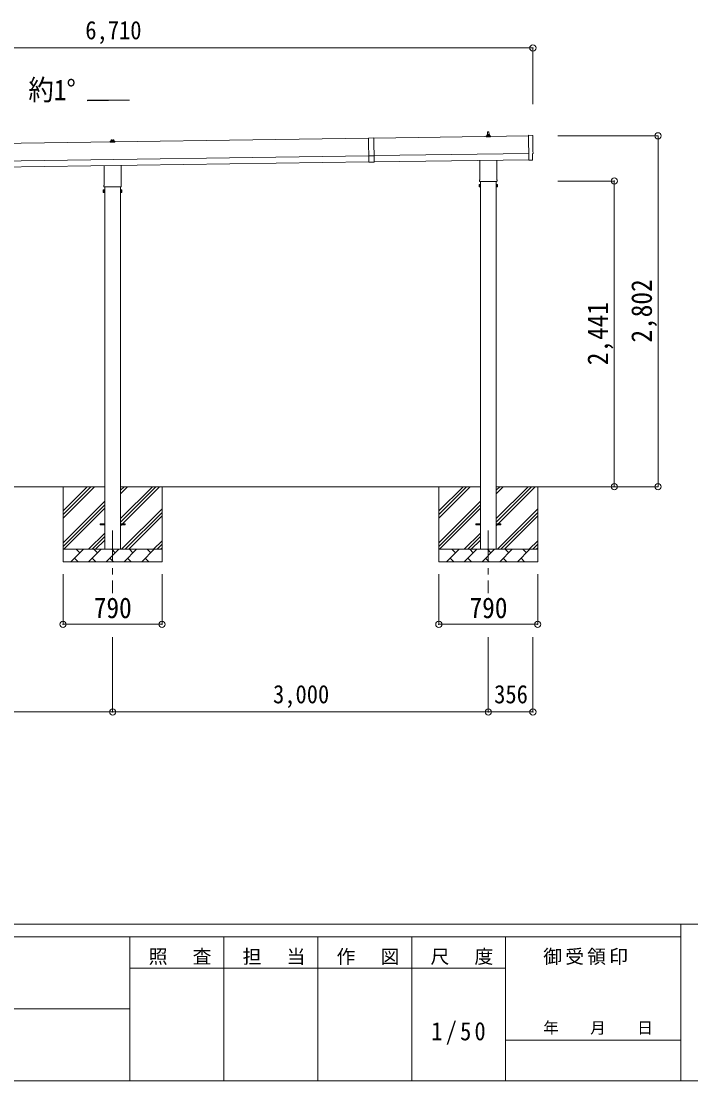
# Model space of a CAD drawing. Units: millimetres at full size, sheet at 1:50. Extents: x -14053 to 14053, y -9700 to 9700.
# Drawn here: x 3634 to 8980, y -9700 to -1237 of the extents above; entities that cross this region are included whole.
import ezdxf
from ezdxf.enums import TextEntityAlignment as Align

# ---------------------------------------------------------------- set-up
doc = ezdxf.new("R2010")
doc.units = ezdxf.units.MM
doc.header["$LTSCALE"] = 50
doc.header["$PDMODE"] = 32
doc.header["$PDSIZE"] = 50
doc.linetypes.add('CHAIN1', pattern=[8, 5, -1, 1, -1])
for name, color, linetype, lineweight in [('0-1_Defpoints', 7, 'CHAIN1', 9), ('0-2_TEXT1', 4, 'Continuous', 9), ('0-3_SHAPE', 7, 'Continuous', 9), ('0-7_PARTS2', 7, 'Continuous', 9), ('0-8_TABLE1', 6, 'Continuous', 9), ('F-0', 7, 'Continuous', 9)]:
    doc.layers.add(name, color=color, linetype=linetype, lineweight=lineweight)
doc.styles.add('ＭＳ ゴシック', font='')
doc.styles.get('ＭＳ ゴシック').set_extended_font_data('MS Gothic')

msp = doc.modelspace()

# ---------------------------------------------------------------- linework, layer by layer
at = {"layer": '0-1_Defpoints'}
for p, q in [((4363.46, -5305.37), (4363.46, -5805.37)), ((7363.46, -5305.37), (7363.46, -5805.37))]:
    msp.add_line(p, q, dxfattribs=at)
at = {"layer": '0-2_TEXT1'}
for p, q in [((4498.65, -1867.71), (4162.65, -1872.51)), ((6405.69, -2171.93), (1040.74, -2248.57)), ((4345.21, -2203.75), (4345.21, -2196.04)), ((4345.6, -2195.25), (4381.33, -2195.25)), ((4345.98, -2195.07), (4352.7, -2193.44)), ((4353.08, -2193.25), (4373.85, -2193.25)), ((4353.46, -2192.47), (4353.46, -2188.25)), ((4354.46, -2188.25), (4372.46, -2188.25)), ((4373.46, -2192.47), (4373.46, -2188.25)), ((4380.95, -2195.07), (4374.23, -2193.44)), ((4381.71, -2203.75), (4381.71, -2196.04)), ((6405.68, -2170.93), (6408.42, -2362.91)), ((7684.16, -2153.66), (6450.69, -2171.28)), ((7345.21, -2160.9), (7345.21, -2153.18)), ((7381.71, -2160.9), (7345.21, -2160.9)), ((7345.6, -2152.4), (7381.33, -2152.4)), ((7345.98, -2152.21), (7352.7, -2150.58)), ((7353.08, -2150.4), (7373.85, -2150.4)), ((7353.46, -2149.61), (7353.46, -2145.4)), ((7354.46, -2145.4), (7372.46, -2145.4)), ((7357.46, -2145.4), (7358.19, -2121.87)), ((7359.19, -2120.9), (7367.74, -2120.9)), ((7368.74, -2121.87), (7369.46, -2145.4)), ((7373.46, -2149.61), (7373.46, -2145.4)), ((7380.95, -2152.21), (7374.23, -2150.58)), ((7381.71, -2160.9), (7381.71, -2153.18)), ((7684.09, -2148.58), (7686.93, -2347.41)), ((7715.76, -2149.78), (7684.09, -2148.58)), ((4381.71, -2203.75), (4345.21, -2203.75)), ((1042.74, -2388.55), (6407.69, -2311.91)), ((1043.46, -2438.55), (6408.41, -2361.91)), ((6452.71, -2312.77), (6407.72, -2313.41)), ((6453.42, -2362.26), (6408.42, -2362.91)), ((6452.69, -2311.27), (7686.16, -2293.65)), ((6453.4, -2361.26), (7686.87, -2343.64)), ((7295.16, -2504.89), (7295.16, -2349.24)), ((7431.76, -2347.29), (7431.76, -2504.89)), ((7705.14, -2346.25), (7686.93, -2347.41)), ((7705.81, -2346.87), (7705.14, -2346.25)), ((7706.56, -2347.13), (7713.47, -2346.67)), ((4295.16, -2547.74), (4295.16, -2392.1)), ((4431.76, -2390.14), (4431.76, -2547.74)), ((7293.46, -2513.66), (7293.46, -2508.16)), ((7431.4, -2517.16), (7295.53, -2517.16)), ((7300.96, -2517.16), (7300.96, -5455.37)), ((7425.96, -5455.37), (7425.96, -2517.16)), ((7433.46, -2508.16), (7433.46, -2513.66)), ((4289.46, -2586.02), (4290.22, -2584.7)), ((4289.46, -2586.02), (4289.46, -2603.02)), ((4289.46, -2603.02), (4290.22, -2604.33)), ((4296.46, -2584.7), (4290.22, -2584.7)), ((4296.46, -2589.61), (4290.22, -2589.61)), ((4296.46, -2599.42), (4290.22, -2599.42)), ((4296.46, -2604.33), (4290.22, -2604.33)), ((4293.46, -2556.52), (4293.46, -2551.02)), ((4431.4, -2560.02), (4295.53, -2560.02)), ((4296.46, -2604.33), (4296.46, -2584.7)), ((4296.46, -2585.32), (4298.96, -2585.32)), ((4298.96, -2603.72), (4296.46, -2603.72)), ((4300.96, -2560.02), (4300.96, -5455.37)), ((4425.96, -5455.37), (4425.96, -2560.02)), ((4425.96, -2605.02), (4427.96, -2605.02)), ((4430.46, -2585.32), (4427.96, -2585.32)), ((4427.96, -2603.72), (4430.46, -2603.72)), ((4430.46, -2604.33), (4430.46, -2584.7)), ((4430.46, -2584.7), (4436.7, -2584.7)), ((4430.46, -2589.61), (4436.7, -2589.61)), ((4430.46, -2599.42), (4436.7, -2599.42)), ((4430.46, -2604.33), (4436.7, -2604.33)), ((4433.46, -2551.02), (4433.46, -2556.52)), ((4437.46, -2586.02), (4436.7, -2584.7)), ((4437.46, -2603.02), (4436.7, -2604.33)), ((4437.46, -2586.02), (4437.46, -2603.02)), ((7289.46, -2543.16), (7290.22, -2541.84)), ((7289.46, -2543.16), (7289.46, -2560.16)), ((7289.46, -2560.16), (7290.22, -2561.47)), ((7296.46, -2541.84), (7290.22, -2541.84)), ((7296.46, -2546.75), (7290.22, -2546.75)), ((7296.46, -2556.57), (7290.22, -2556.57)), ((7296.46, -2561.47), (7290.22, -2561.47)), ((7296.46, -2561.47), (7296.46, -2541.84)), ((7296.46, -2542.46), (7298.96, -2542.46)), ((7298.96, -2560.86), (7296.46, -2560.86)), ((7425.96, -2562.16), (7427.96, -2562.16)), ((7430.46, -2542.46), (7427.96, -2542.46)), ((7427.96, -2560.86), (7430.46, -2560.86)), ((7430.46, -2561.47), (7430.46, -2541.84)), ((7430.46, -2541.84), (7436.7, -2541.84)), ((7430.46, -2546.75), (7436.7, -2546.75)), ((7430.46, -2556.57), (7436.7, -2556.57)), ((7430.46, -2561.47), (7436.7, -2561.47)), ((7437.46, -2543.16), (7436.7, -2541.84)), ((7437.46, -2560.16), (7436.7, -2561.47)), ((7437.46, -2543.16), (7437.46, -2560.16)), ((4263.46, -5250.87), (4300.96, -5250.87)), ((4263.46, -5259.87), (4263.46, -5250.87)), ((4263.46, -5259.87), (4300.96, -5259.87)), ((4425.96, -5250.87), (4463.46, -5250.87)), ((4425.96, -5259.87), (4463.46, -5259.87)), ((4463.46, -5259.87), (4463.46, -5250.87)), ((7263.46, -5250.87), (7300.96, -5250.87)), ((7263.46, -5259.87), (7263.46, -5250.87)), ((7263.46, -5259.87), (7300.96, -5259.87)), ((7425.96, -5250.87), (7463.46, -5250.87)), ((7425.96, -5259.87), (7463.46, -5259.87)), ((7463.46, -5259.87), (7463.46, -5250.87))]:
    msp.add_line(p, q, dxfattribs=at)
for points in [[(6405.68, -2170.93), (6450.68, -2170.28), (6453.42, -2362.26)], [(7716.27, -2343.64), (7715.59, -2296.61), (7716.2, -2296.61)], [(4427.96, -2605.02), (4427.96, -2584.02), (4425.96, -2584.02)], [(7427.96, -2562.16), (7427.96, -2541.16), (7425.96, -2541.16)]]:
    msp.add_lwpolyline(points, dxfattribs=at)
for points in [[(4298.96, -2605.02), (4298.96, -2584.02), (4300.96, -2584.02), (4300.96, -2605.02)], [(7298.96, -2562.16), (7298.96, -2541.16), (7300.96, -2541.16), (7300.96, -2562.16)]]:
    msp.add_lwpolyline(points, close=True, dxfattribs=at)
for centre, radius, start, end in [((4346.21, -2196.04), 1, 103.62699, 180), ((4352.46, -2192.47), 1, 283.62699, 0), ((4357.55, -2188.89), 4.13, 90, 171.17633), ((4354.46, -2189.25), 1, 90, 180), ((4366.8, -2188.25), 4.83, 133.60282, 180), ((4360.13, -2188.25), 4.83, 0, 46.39718), ((4369.38, -2188.89), 4.13, 8.82367, 90), ((4372.46, -2189.25), 1, 0, 90), ((4374.46, -2192.47), 1, 180, 256.37301), ((4380.71, -2196.04), 1, 0, 76.37301), ((7346.21, -2153.18), 1, 103.62699, 180), ((7352.46, -2149.61), 1, 283.62699, 0), ((7357.55, -2146.03), 4.13, 90, 171.17633), ((7354.46, -2146.4), 1, 90, 180), ((7359.19, -2121.9), 1, 90, 178.60509), ((7366.8, -2145.4), 4.83, 133.60282, 180), ((7360.13, -2145.4), 4.83, 0, 46.39718), ((7367.74, -2121.9), 1, 1.39491, 90), ((7369.38, -2146.03), 4.13, 8.82367, 90), ((7372.46, -2146.4), 1, 0, 90), ((7374.46, -2149.61), 1, 180, 256.37301), ((7380.71, -2153.18), 1, 0, 76.37301), ((7706.49, -2346.13), 1, 227.3164, 273.81435), ((7297.46, -2508.16), 4, 125.09963, 180), ((7297.46, -2513.66), 4, 180, 194.47751), ((7297.46, -2513.66), 4, 194.47751, 241.04498), ((7429.46, -2513.66), 4, 298.95502, 345.52249), ((7429.46, -2508.16), 4, 0, 54.90037), ((7429.46, -2513.66), 4, 345.52249, 0), ((4305.7, -2594.52), 16.24, 162.41205, 197.58795), ((4293.81, -2587.15), 4.34, 145.61575, 214.38425), ((4293.81, -2601.88), 4.34, 145.61575, 214.38425), ((4297.46, -2551.02), 4, 125.09963, 180), ((4297.46, -2556.52), 4, 180, 194.47751), ((4297.46, -2556.52), 4, 194.47751, 241.04498), ((4429.46, -2556.52), 4, 298.95502, 345.52249), ((4429.46, -2551.02), 4, 0, 54.90037), ((4429.46, -2556.52), 4, 345.52249, 0), ((4421.22, -2594.52), 16.24, 342.41205, 17.58795), ((4433.12, -2587.15), 4.34, 325.61575, 34.38425), ((4433.12, -2601.88), 4.34, 325.61575, 34.38425), ((7305.7, -2551.66), 16.24, 162.41205, 197.58795), ((7293.81, -2544.3), 4.34, 145.61575, 214.38425), ((7293.81, -2559.02), 4.34, 145.61575, 214.38425), ((7421.22, -2551.66), 16.24, 342.41205, 17.58795), ((7433.12, -2544.3), 4.34, 325.61575, 34.38425), ((7433.12, -2559.02), 4.34, 325.61575, 34.38425)]:
    msp.add_arc(centre, radius, start, end, dxfattribs=at)
for centre, major_axis, ratio, start_param, end_param in [((7715.56, -2152.77), (3, -0.04), 0.99863, 6.2683889, 7.8016218), ((12481.94, -2155.12), (-4762.89, -68.04), 0.99863, 6.268406, 6.2977043), ((7713.26, -2343.67), (2.21, -2.04), 0.9974, 5.5252311, 7.0411395), ((7716.13, -2292.21), (4.41, -0.06), 0.99863, 4.712389, 6.2976778)]:
    msp.add_ellipse(centre, major_axis=major_axis, ratio=ratio, start_param=start_param, end_param=end_param, dxfattribs=at)
at = {"layer": '0-3_SHAPE'}
for p, q in [((4300.96, -4955.37), (1425.96, -4955.37)), ((3968.46, -4955.37), (3968.46, -5555.37)), ((3968.46, -5148.85), (4161.94, -4955.37)), ((3968.46, -5177.14), (4190.23, -4955.37)), ((3968.46, -5205.42), (4218.51, -4955.37)), ((7300.96, -4955.37), (4425.96, -4955.37)), ((4425.96, -4984.2), (4454.79, -4955.37)), ((4425.96, -5012.48), (4483.07, -4955.37)), ((4425.96, -5267.04), (4737.63, -4955.37)), ((4425.96, -5210.47), (4681.06, -4955.37)), ((4425.96, -5238.76), (4709.35, -4955.37)), ((4758.46, -4955.37), (4758.46, -5555.37)), ((6968.46, -4955.37), (6968.46, -5555.37)), ((6968.46, -5148.85), (7161.94, -4955.37)), ((6968.46, -5177.14), (7190.23, -4955.37)), ((6968.46, -5205.42), (7218.51, -4955.37)), ((8564.34, -4955.37), (7425.96, -4955.37)), ((7425.96, -4984.2), (7454.79, -4955.37)), ((7425.96, -5012.48), (7483.07, -4955.37)), ((7425.96, -5267.04), (7737.63, -4955.37)), ((7425.96, -5210.47), (7681.06, -4955.37)), ((7425.96, -5238.76), (7709.35, -4955.37)), ((7758.46, -4955.37), (7758.46, -5555.37)), ((3968.46, -5403.41), (4300.96, -5070.91)), ((6968.46, -5403.41), (7300.96, -5070.91)), ((3968.46, -5431.7), (4300.96, -5099.2)), ((3973.07, -5455.37), (4300.96, -5127.48)), ((4435.62, -5455.37), (4758.46, -5132.53)), ((4463.9, -5455.37), (4758.46, -5160.81)), ((6968.46, -5431.7), (7300.96, -5099.2)), ((6973.07, -5455.37), (7300.96, -5127.48)), ((7435.62, -5455.37), (7758.46, -5132.53)), ((7463.9, -5455.37), (7758.46, -5160.81)), ((4492.19, -5455.37), (4758.46, -5189.1)), ((7492.19, -5455.37), (7758.46, -5189.1)), ((4171.06, -5455.37), (4300.96, -5325.47)), ((7171.06, -5455.37), (7300.96, -5325.47)), ((4199.35, -5455.37), (4300.96, -5353.76)), ((4227.63, -5455.37), (4300.96, -5382.04)), ((4690.18, -5455.37), (4758.46, -5387.09)), ((4718.46, -5455.37), (4758.46, -5415.37)), ((7199.35, -5455.37), (7300.96, -5353.76)), ((7227.63, -5455.37), (7300.96, -5382.04)), ((7690.18, -5455.37), (7758.46, -5387.09)), ((7718.46, -5455.37), (7758.46, -5415.37)), ((3968.46, -5455.37), (4758.46, -5455.37)), ((4030.62, -5555.37), (4130.62, -5455.37)), ((4102.07, -5483.93), (4073.51, -5455.37)), ((4172.04, -5555.37), (4272.04, -5455.37)), ((4243.49, -5483.93), (4214.93, -5455.37)), ((4313.46, -5555.37), (4413.46, -5455.37)), ((4384.91, -5483.93), (4356.36, -5455.37)), ((4454.88, -5555.37), (4554.88, -5455.37)), ((4526.33, -5483.93), (4497.78, -5455.37)), ((4596.31, -5555.37), (4696.31, -5455.37)), ((4667.75, -5483.93), (4639.2, -5455.37)), ((4746.75, -5455.37), (4758.46, -5443.66)), ((6968.46, -5455.37), (7758.46, -5455.37)), ((7030.62, -5555.37), (7130.62, -5455.37)), ((7102.07, -5483.93), (7073.51, -5455.37)), ((7172.04, -5555.37), (7272.04, -5455.37)), ((7243.49, -5483.93), (7214.93, -5455.37)), ((7313.46, -5555.37), (7413.46, -5455.37)), ((7384.91, -5483.93), (7356.36, -5455.37)), ((7454.88, -5555.37), (7554.88, -5455.37)), ((7526.33, -5483.93), (7497.78, -5455.37)), ((7596.31, -5555.37), (7696.31, -5455.37)), ((7667.75, -5483.93), (7639.2, -5455.37)), ((7746.75, -5455.37), (7758.46, -5443.66)), ((4758.46, -5555.37), (3968.46, -5555.37)), ((4059.17, -5526.82), (4087.73, -5555.37)), ((4200.59, -5526.82), (4229.15, -5555.37)), ((4342.02, -5526.82), (4370.57, -5555.37)), ((4483.44, -5526.82), (4511.99, -5555.37)), ((4624.86, -5526.82), (4653.41, -5555.37)), ((7758.46, -5555.37), (6968.46, -5555.37)), ((7059.17, -5526.82), (7087.73, -5555.37)), ((7200.59, -5526.82), (7229.15, -5555.37)), ((7342.02, -5526.82), (7370.57, -5555.37)), ((7483.44, -5526.82), (7511.99, -5555.37)), ((7624.86, -5526.82), (7653.41, -5555.37))]:
    msp.add_line(p, q, dxfattribs=at)
at = {"layer": '0-7_PARTS2', "color": 4}
for p, q in [((4162.65, -1872.51), (4162.65, -1867.71)), ((4162.65, -1867.71), (4498.65, -1867.71))]:
    msp.add_line(p, q, dxfattribs=at)
at = {"layer": '0-8_TABLE1'}
for p, q in [((7719.47, -1451.26), (1009.73, -1451.26)), ((7719.47, -1451.26), (7719.47, -1901.26)), ((8719.08, -2153.19), (7918.07, -2153.19)), ((8719.08, -4955.37), (8719.08, -2153.19)), ((8369.08, -2514.66), (7919.08, -2514.66)), ((8369.08, -2514.66), (8369.08, -4955.37)), ((8719.08, -4955.37), (7918.07, -4955.37)), ((3968.46, -6054.37), (3968.46, -5654.37)), ((4758.46, -6054.37), (4758.46, -5654.37)), ((6968.46, -6054.37), (6968.46, -5654.37)), ((7758.46, -6054.37), (7758.46, -5654.37)), ((3968.46, -6054.37), (4758.46, -6054.37)), ((6968.46, -6054.37), (7758.46, -6054.37)), ((4363.46, -6754.37), (4363.46, -6156.37)), ((7363.46, -6754.37), (7363.46, -6156.37)), ((7719.47, -6754.37), (7719.47, -6156.37)), ((4363.46, -6754.37), (1363.46, -6754.37)), ((7363.46, -6754.37), (4363.46, -6754.37)), ((7719.47, -6754.37), (7363.46, -6754.37))]:
    msp.add_line(p, q, dxfattribs=at)
for p in [(7719.47, -1451.26), (8719.08, -2153.19), (8369.08, -2514.66), (8369.08, -4955.37), (8719.08, -4955.37), (3968.46, -6054.37), (4758.46, -6054.37), (6968.46, -6054.37), (7758.46, -6054.37), (4363.46, -6754.37), (7363.46, -6754.37), (7719.47, -6754.37)]:
    msp.add_point(p, dxfattribs=at)
at = {"layer": 'F-0', "color": 5, "lineweight": 5}
for p, q in [((-14053.43, -8450), (13346.57, -8450)), ((8901.98, -8450), (8901.98, -9700)), ((-14053.43, -8550), (8901.98, -8550)), ((4501.97, -8550), (4501.97, -9700)), ((5251.97, -8550), (5251.97, -9700)), ((6001.97, -8550), (6001.97, -9700)), ((6751.97, -8550), (6751.97, -9700)), ((7501.97, -8550), (7501.97, -9700)), ((4501.97, -8800), (7501.97, -8800)), ((-5748.03, -9125), (4501.97, -9125)), ((7501.97, -9375), (8901.98, -9375)), ((-14053.43, -9700), (13346.57, -9700))]:
    msp.add_line(p, q, dxfattribs=at)

# ---------------------------------------------------------------- texts
at = {"layer": '0-7_PARTS2', "style": 'ＭＳ ゴシック', "width": 0.9}
msp.add_text('約1°', height=165, dxfattribs=at).set_placement((3691.56, -1917.76), align=Align.BOTTOM_LEFT)
at = {"layer": '0-8_TABLE1', "color": 7, "style": 'ＭＳ ゴシック', "width": 0.9}
for s, height, p in [('6,710', 146.6, (4145.85, -1426.26)), ('790', 165, (4213.46, -6054.37)), ('790', 165, (7213.46, -6054.37)), ('3,000', 146.6, (5644.71, -6729.37)), ('356', 146.6, (7410.22, -6729.37))]:
    msp.add_text(s, height=height, dxfattribs=at).set_placement(p, align=Align.BOTTOM_LEFT)
for s, p in [('2,802', (8719.08, -3804.28)), ('2,441', (8369.08, -3985.02))]:
    msp.add_text(s, height=165, rotation=90, dxfattribs=at).set_placement(p, align=Align.BOTTOM_LEFT)
at = {"layer": 'F-0', "style": 'ＭＳ ゴシック'}
msp.add_text('年\u3000\u3000月\u3000\u3000日', height=91.64, dxfattribs=at).set_placement((7801.98, -9350), align=Align.BOTTOM_LEFT)
at = {"layer": 'F-0', "attachment_point": 7, "style": 'ＭＳ ゴシック'}
for s, insert, char_height in [('\\T1.17;照\u3000査', (4651.98, -8775), 110), ('\\T1.17;担\u3000当', (5401.98, -8775), 110), ('\\T1.17;作\u3000図', (6151.97, -8775), 110), ('\\T1.17;尺\u3000度', (6901.98, -8775), 110), ('\\T1.17;御受領印', (7801.97, -8775), 110), ('\\T1.28;\\W0.9;1/50', (6908.22, -9412.5), 146.6)]:
    msp.add_mtext(s, dxfattribs=dict(at, insert=insert, char_height=char_height))

doc.saveas('drawing.dxf')
